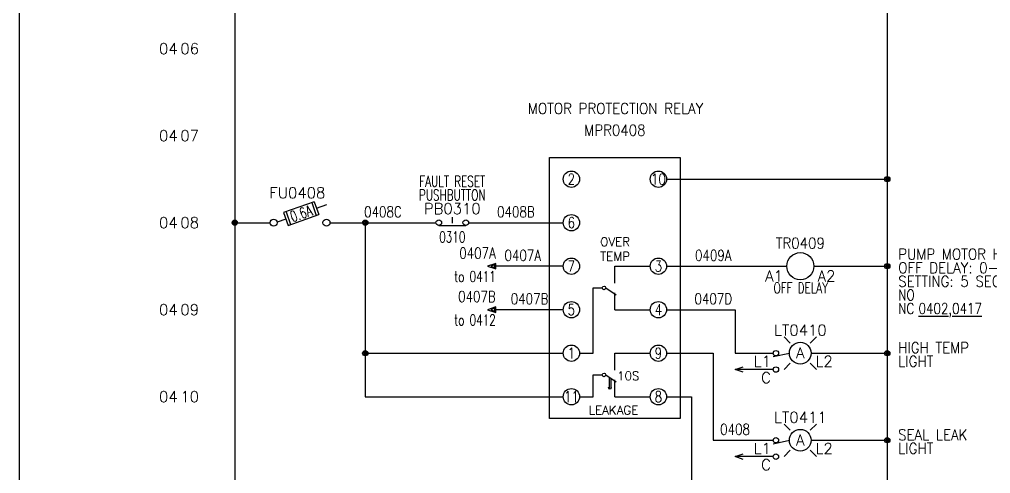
# Model space of a CAD drawing. Header units: inches. Extents: x 0 to 33.9, y 0 to 22.6.
# Drawn here: x 0.02 to 11.19, y 11.12 to 16.34 of the extents above; entities that cross this region are included whole.
import ezdxf
from ezdxf.enums import TextEntityAlignment as Align

# ---------------------------------------------------------------- set-up
doc = ezdxf.new("R2010")
doc.units = ezdxf.units.IN
doc.header["$MEASUREMENT"] = 0
for name, color, linetype in [('DESC', 150, 'Continuous'), ('DESCCHILD', 20, 'Continuous'), ('MISC', 7, 'Continuous'), ('SYMS', 7, 'Continuous'), ('TAGS', 150, 'Continuous'), ('TERMS', 123, 'Continuous'), ('WIRENO', 72, 'Continuous'), ('WIREREF', 52, 'Continuous'), ('WIRES', 7, 'Continuous'), ('XREF', 7, 'Continuous'), ('XREFCHILD', 134, 'Continuous')]:
    doc.layers.add(name, color=color, linetype=linetype)
doc.layers.add('VIEWPORTS', color=10, linetype='Continuous', plot=False)
doc.styles.get("Standard").update_dxf_attribs({"font": 'romans.shx'})
doc.styles.add('WD', font='romans.shx')

# ---------------------------------------------------------------- blocks, each defined once
blk = doc.blocks.new('HCR1FLYGT_MINICAS_2')
for p, q in [((0.5, -1), (0.906, -1)), ((0.5, -1.194), (0.5, -1)), ((0.25, -2), (0.25, -1.25)), ((0.25, -1.25), (0.354, -1.25)), ((0.396, -1.25), (0.514, -1.329)), ((0.5, -1.5), (0.5, -1.306)), ((0.5, -1.5), (0.906, -1.5)), ((0.094, -2), (0.25, -2)), ((0.5, -2), (0.906, -2)), ((0.5, -2.194), (0.5, -2)), ((0.25, -2.5), (0.25, -2.25)), ((0.25, -2.25), (0.354, -2.25)), ((0.396, -2.25), (0.514, -2.329)), ((0.433, -2.275), (0.433, -2.409)), ((0.452, -2.287), (0.452, -2.408)), ((0.5, -2.5), (0.5, -2.306)), ((0.094, -2.5), (0.25, -2.5)), ((0.5, -2.5), (0.906, -2.5))]:
    blk.add_line(p, q)
blk.add_lwpolyline([(-0.25, 0.25), (1.25, 0.25), (1.25, -2.75), (-0.25, -2.75)], close=True)
for centre, radius in [((0, 0), 0.0938), ((1, 0), 0.0938), ((0, -0.5), 0.0938), ((0, -1), 0.0938), ((1, -1), 0.0938), ((0.375, -1.25), 0.0208), ((0, -1.5), 0.0938), ((1, -1.5), 0.0938), ((0, -2), 0.0938), ((1, -2), 0.0938), ((0.375, -2.25), 0.0208), ((0, -2.5), 0.0938), ((1, -2.5), 0.0938)]:
    blk.add_circle(centre, radius)
blk.add_arc((0.442, -2.39), 0.0204, 180, 358.0875)
at = {"char_height": 0.1, "attachment_point": 1}
for s, width, insert in [('OVER\\PTEMP', 0.24985, (0.331, -0.67)), ('10S', 0.06312, (0.525, -2.21)), ('LEAKAGE', 0.06312, (0.199, -2.604))]:
    blk.add_mtext_dynamic_manual_height_columns(s, width=width, gutter_width=0.5, heights=[0], dxfattribs=dict(at, insert=insert))
at = {"style": 'WD', "width": 0.9}
for tag, p in [('DESC1', (0.25, 1.25)), ('DESC2', (0.25, 1)), ('DESC3', (0.25, 0.75))]:
    blk.add_attdef(tag, p, '', height=0.125, dxfattribs=at)
at = {"style": 'WD'}
for tag, width, p in [('TAG1', 0.9, (0.5, 0.5)), ('INST', 0.7, (0.5, -3)), ('LOC', 0.7, (0.5, -3.25))]:
    blk.add_attdef(tag, text='', height=0.125, dxfattribs=dict(at, width=width)).set_placement(p, align=Align.CENTER)
at = {"style": 'WD', "width": 0.8}
for tag, p in [('TERM01', (0, 0)), ('TERM07', (1, 0)), ('X4TERMDESC01', (0.301, -0.163)), ('X1TERMDESC07', (1.315, -0.163)), ('TERM02', (0, -0.5)), ('X4TERMDESC02', (0.315, -0.663)), ('TERM03', (0, -1)), ('TERM08', (1, -1)), ('X4TERMDESC03', (0.315, -1.163)), ('X1TERMDESC08', (1.315, -1.163)), ('TERM04', (0, -1.5)), ('TERM09', (1, -1.5)), ('X4TERMDESC04', (0.318, -1.663)), ('X1TERMDESC09', (1.313, -1.663)), ('TERM05', (0, -2)), ('TERM10', (1, -2)), ('X4TERMDESC05', (0.315, -2.163)), ('X1TERMDESC10', (1.315, -2.163)), ('TERM06', (0, -2.5)), ('TERM11', (1, -2.5)), ('X4TERMDESC06', (0.315, -2.663)), ('X1TERMDESC11', (1.301, -2.663))]:
    blk.add_attdef(tag, text='', height=0.125, dxfattribs=at).set_placement(p, align=Align.MIDDLE)
at = {"style": 'WD', "flags": 1}
for tag, p in [('X4TERM01', (-0.094, 0)), ('X1TERM07', (1.094, 0)), ('X4TERM02', (-0.094, -0.5)), ('X4TERM03', (-0.094, -1)), ('X1TERM08', (1.094, -1)), ('X4TERM04', (-0.094, -1.5)), ('X1TERM09', (1.094, -1.5)), ('X4TERM05', (-0.094, -2)), ('X1TERM10', (1.094, -2)), ('X4TERM06', (-0.094, -2.5)), ('X1TERM11', (1.094, -2.5))]:
    blk.add_attdef(tag, p, '', height=0.01, dxfattribs=at)
for tag, p in [('MFG', (0.5, 0)), ('CAT', (0.301, -0.163))]:
    blk.add_attdef(tag, text='', height=0.01, dxfattribs=at).set_placement(p, align=Align.MIDDLE)
at = {"style": 'WD', "flags": 9}
for tag, p in [('ASSYCODE', (0.5, -0.5)), ('FAMILY', (0.315, -0.663))]:
    blk.add_attdef(tag, text='', height=0.01, dxfattribs=at).set_placement(p, align=Align.CENTER)
blk = doc.blocks.new('WDDOT')
for radius in [0.03, 0.0187, 0.00929]:
    blk.add_circle((0, 0), radius)
blk = doc.blocks.new('HA1S3')
for points in [[(0, 0), (0, 0.031), (-0.094, 0), (0, -0.031), (0, 0)], [(-0.011, -0.016), (-0.011, 0.016), (-0.058, 0), (-0.011, -0.016)]]:
    blk.add_lwpolyline(points)
at = {"style": 'WD', "width": 0.8, "flags": 8}
blk.add_attdef('WIRENO', text='', height=0.125, dxfattribs=at).set_placement((0, 0.087), align=Align.RIGHT)
at = {"style": 'WD', "flags": 1}
blk.add_attdef('SIGCODE', text='', height=0.01, dxfattribs=at).set_placement((-0.02, 0.047), align=Align.RIGHT)
blk.add_attdef('X1TERM01', (0, 0), '', height=0.01, dxfattribs=at)
at = {"style": 'WD', "width": 0.7}
for tag, p in [('XREF', (0, -0.181)), ('DESC1', (0, -0.356))]:
    blk.add_attdef(tag, text='', height=0.125, dxfattribs=at).set_placement(p, align=Align.RIGHT)
blk = doc.blocks.new('WD_WNH')
at = {"linetype": 'Continuous', "style": 'WD', "width": 0.8}
blk.add_attdef('WIRENO', text='', height=0.125, dxfattribs=at).set_placement((0, 0.062), align=Align.CENTER)
at = {"style": 'WD', "flags": 1}
for tag, p in [('W01USER', (0, 0.078)), ('W02USER', (0, 0.07)), ('W03USER', (0, 0.062)), ('W04USER', (0, 0.055)), ('W05USER', (0, 0.047)), ('W06USER', (0, 0.039)), ('W07USER', (0, 0.031)), ('W08USER', (0, 0.023)), ('W09USER', (0, 0.016)), ('W10USER', (0, 0.008))]:
    blk.add_attdef(tag, text='', height=0.005, dxfattribs=at).set_placement(p, align=Align.CENTER)
blk = doc.blocks.new('HA1X3')
for p, q in [((0, 0), (0.09375, 0.03125)), ((0.09375, -0.03125), (0, 0))]:
    blk.add_line(p, q)
at = {"style": 'WD', "width": 0.9}
blk.add_attdef('DESC1', text='', height=0.125, dxfattribs=at).set_placement((-0.05, 0.0406), align=Align.RIGHT)
at = {"style": 'WD', "flags": 1}
blk.add_attdef('X1TERM01', (0, 0), '', height=0.01, dxfattribs=at)
at = {"style": 'WD', "width": 0.9}
blk.add_attdef('DESC2', text='', height=0.125, dxfattribs=at).set_placement((-0.05, -0.025), align=Align.TOP_RIGHT)
blk = doc.blocks.new('HLT1AP')
for p, q in [((-0.115, 0.115), (-0.186, 0.186)), ((0.115, 0.115), (0.186, 0.186)), ((-0.125, -0.003), (-0.31, -0.043)), ((-0.115, -0.115), (-0.186, -0.186)), ((0.115, -0.115), (0.186, -0.186))]:
    blk.add_line(p, q)
for centre, radius in [((0, 0), 0.125), ((-0.281, 0), 0.0312), ((-0.281, -0.188), 0.0312)]:
    blk.add_circle(centre, radius)
at = {"style": 'WD', "width": 0.7}
for tag, p in [('INST', (0.006, 0.528)), ('LOC', (0.006, 0.359))]:
    blk.add_attdef(tag, text='', height=0.125, dxfattribs=at).set_placement(p, align=Align.CENTER)
at = {"style": 'WD'}
for tag, p in [('TAG1', (0, 0.202)), ('COLOR', (0, -0.058))]:
    blk.add_attdef(tag, text='', height=0.125, dxfattribs=at).set_placement(p, align=Align.CENTER)
at = {"style": 'WD', "flags": 9}
blk.add_attdef('FAMILY', text='', height=0.01, dxfattribs=at).set_placement((-0.005, 0.161), align=Align.CENTER)
at = {"linetype": 'Continuous', "style": 'WD', "flags": 1}
for tag, p in [('MFG', (0, 0.121)), ('CAT', (0, 0.14))]:
    blk.add_attdef(tag, text='', height=0.01, dxfattribs=at).set_placement(p, align=Align.MIDDLE)
at = {"style": 'WD'}
for tag, p, width in [('DESC1', (1.125, 0), 0.9), ('WDTAGALT', (1.125, -0.312), 0.7)]:
    blk.add_attdef(tag, p, '', height=0.125, dxfattribs=dict(at, width=width))
at = {"style": 'WD', "flags": 1}
for tag, p in [('X4TERM01', (-0.312, 0)), ('X1TERM02', (0.125, 0)), ('X4TERM03', (-0.312, -0.188))]:
    blk.add_attdef(tag, p, '', height=0.0125, dxfattribs=at)
at = {"linetype": 'Continuous', "style": 'WD', "flags": 9}
blk.add_attdef('ASSYCODE', text='', height=0.01, dxfattribs=at).set_placement((0.001, 0.1), align=Align.CENTER)
at = {"linetype": 'Continuous', "style": 'WD', "flags": 8}
for tag, p in [('TERM01', (-0.338, -0.031)), ('TERM03', (-0.338, -0.219))]:
    blk.add_attdef(tag, text='', height=0.125, dxfattribs=at).set_placement(p, align=Align.TOP_RIGHT)
blk.add_attdef('TERM02', text='', height=0.125, dxfattribs=at).set_placement((0.175, -0.031), align=Align.TOP_LEFT)
at = {"style": 'WD', "width": 0.9}
blk.add_attdef('DESC2', text='', height=0.125, dxfattribs=at).set_placement((1.125, -0.031), align=Align.TOP_LEFT)
blk = doc.blocks.new('HTD1F')
blk.add_circle((0, 0), 0.156)
at = {"style": 'WD'}
for tag, width, p in [('INST', 0.7, (0, 0.528)), ('LOC', 0.7, (0, 0.359)), ('TAG1', 0.9, (0, 0.202)), ('RATING1', 0.7, (0.006, -0.312)), ('RATING2', 0.7, (0.006, -0.469))]:
    blk.add_attdef(tag, text='', height=0.125, dxfattribs=dict(at, width=width)).set_placement(p, align=Align.CENTER)
at = {"style": 'WD', "width": 0.8}
blk.add_attdef('TERM03', text='', height=0.125, dxfattribs=at).set_placement((-0.077, 0.071), align=Align.MIDDLE_LEFT)
at = {"linetype": 'Continuous', "style": 'WD', "flags": 9}
blk.add_attdef('ASSYCODE', text='', height=0.01, dxfattribs=at).set_placement((0, 0.113), align=Align.CENTER)
at = {"style": 'WD', "flags": 9}
blk.add_attdef('FAMILY', text='', height=0.01, dxfattribs=at).set_placement((-0.005, 0.17), align=Align.CENTER)
at = {"linetype": 'Continuous', "style": 'WD', "flags": 1}
for tag, p in [('MFG', (0, 0.14)), ('CAT', (0, 0.159))]:
    blk.add_attdef(tag, text='', height=0.01, dxfattribs=at).set_placement(p, align=Align.MIDDLE)
at = {"style": 'WD'}
for tag, p, width in [('DESC1', (1.126, 0.076), 0.9), ('DESC2', (1.126, -0.081), 0.9), ('DESC3', (1.126, -0.237), 0.9), ('XREFNO', (1.359, -0.393), 0.8), ('XREFNC', (1.359, -0.549), 0.8)]:
    blk.add_attdef(tag, p, '', height=0.125, dxfattribs=dict(at, width=width))
at = {"style": 'WD', "flags": 1}
for tag, p, height in [('X4TERM01', (-0.156, 0), 0.0125), ('X0TERM03', (-0.139, 0.071), 0.005), ('X1TERM02', (0.156, 0), 0.0125)]:
    blk.add_attdef(tag, p, '', height=height, dxfattribs=at)
at = {"linetype": 'Continuous', "style": 'WD'}
blk.add_attdef('TERM01', text='', height=0.125, dxfattribs=at).set_placement((-0.2, -0.051), align=Align.TOP_RIGHT)
blk.add_attdef('TERM02', text='', height=0.125, dxfattribs=at).set_placement((0.2, -0.051), align=Align.TOP_LEFT)
at = {"style": 'WD', "width": 0.8, "flags": 8}
for tag, p in [('NO', (1.126, -0.393)), ('NC', (1.126, -0.549))]:
    blk.add_attdef(tag, p, '', height=0.125, dxfattribs=at)
blk = doc.blocks.new('HPB22')
for p, q in [((0, 0.062), (0, -0.005)), ((-0.156, -0.034), (0.156, -0.034))]:
    blk.add_line(p, q)
for centre in [(-0.155, 0), (0.155, 0)]:
    blk.add_circle(centre, 0.0322)
at = {"style": 'WD', "width": 0.7}
for tag, p in [('INST', (0, 0.738)), ('LOC', (0, 0.568)), ('DESC1', (0, 0.412)), ('DESC2', (0, 0.255)), ('XREF', (0, -0.227))]:
    blk.add_attdef(tag, text='', height=0.125, dxfattribs=at).set_placement(p, align=Align.CENTER)
at = {"style": 'WD'}
blk.add_attdef('TAG2', text='', height=0.125, dxfattribs=at).set_placement((0, 0.099), align=Align.CENTER)
for tag, p in [('X2LINK', (0, 0.125)), ('X8LINK', (0, -0.094))]:
    blk.add_attdef(tag, p, '', height=0.01, dxfattribs=at)
for tag, p, height, flags in [('X4TERM01', (-0.188, 0), 0.0125, 1), ('FAMILY', (0.054, 0.058), 0.01, 9), ('CONTACT', (0.054, 0.042), 0.01, 9), ('X1TERM02', (0.188, 0), 0.0125, 1)]:
    blk.add_attdef(tag, p, '', height=height, dxfattribs=dict(at, flags=flags))
at = {"linetype": 'Continuous', "style": 'WD', "flags": 8}
blk.add_attdef('TERM01', text='', height=0.125, dxfattribs=at).set_placement((-0.25, -0.031), align=Align.TOP_RIGHT)
blk.add_attdef('TERM02', text='', height=0.125, dxfattribs=at).set_placement((0.25, -0.031), align=Align.TOP_LEFT)
blk = doc.blocks.new('HDS11FR')
for p, q in [((0.163, 0.241), (-0.19, 0.116)), ((0.134, 0.231), (0.187, 0.084)), ((0.163, 0.241), (0.216, 0.094)), ((-0.19, 0.116), (-0.137, -0.032)), ((-0.16, 0.126), (-0.108, -0.021)), ((0.19, 0.168), (0.307, 0.21)), ((-0.164, 0.042), (-0.264, 0.006)), ((-0.137, -0.032), (0.216, 0.094))]:
    blk.add_line(p, q)
at = {"linetype": 'Continuous'}
for centre in [(-0.304, 0), (0.304, 0)]:
    blk.add_circle(centre, 0.04, dxfattribs=at)
at = {"style": 'WD', "width": 0.7}
for tag, p in [('INST', (-0.031, 0.607)), ('LOC', (-0.031, 0.438))]:
    blk.add_attdef(tag, text='', height=0.125, dxfattribs=at).set_placement(p, align=Align.CENTER)
at = {"style": 'WD'}
blk.add_attdef('TAG1', text='', height=0.125, dxfattribs=at).set_placement((-0.031, 0.281), align=Align.CENTER)
for tag, p in [('X2LINK', (0, 0.406)), ('X8LINK', (0, -0.109))]:
    blk.add_attdef(tag, p, '', height=0.01, dxfattribs=at)
at = {"style": 'WD', "width": 0.7}
blk.add_attdef('RATING1', text='', height=0.125, rotation=19.6202, dxfattribs=at).set_placement((0.013, 0.105), align=Align.MIDDLE_CENTER)
at = {"style": 'WD'}
for tag, p, height, flags in [('FAMILY', (0.098, 0.264), 0.01, 9), ('CONTACT', (0.098, 0.188), 0.01, 9), ('X4TERM01', (-0.344, 0), 0.0125, 1), ('X1TERM02', (0.344, 0), 0.0125, 1)]:
    blk.add_attdef(tag, p, '', height=height, dxfattribs=dict(at, flags=flags))
at = {"linetype": 'Continuous', "style": 'WD', "flags": 9}
for tag, p in [('MFG', (0.126, 0.228)), ('CAT', (0.126, 0.247)), ('ASSYCODE', (0.124, 0.206))]:
    blk.add_attdef(tag, text='', height=0.01, dxfattribs=at).set_placement(p, align=Align.CENTER)
at = {"linetype": 'Continuous', "style": 'WD', "flags": 8}
blk.add_attdef('TERM01', text='', height=0.125, dxfattribs=at).set_placement((-0.406, -0.016), align=Align.TOP_RIGHT)
blk.add_attdef('TERM02', text='', height=0.125, dxfattribs=at).set_placement((0.406, -0.016), align=Align.TOP_LEFT)

msp = doc.modelspace()

# ---------------------------------------------------------------- linework, layer by layer
at = {"layer": 'VIEWPORTS'}
msp.add_lwpolyline([(0.025, 22.562), (33.888, 22.562), (33.888, 0.025), (0.025, 0.025)], close=True, dxfattribs=at)
at = {"layer": 'WIRES'}
for p, q in [((2.5, 21.5), (2.5, 2.5)), ((10, 21.5), (10, 2.5)), ((7.463, 14.5), (10, 14.5)), ((2.5, 14), (2.906, 14)), ((3.594, 14), (4.812, 14)), ((4, 14), (4, 12.5)), ((5.188, 14), (6.275, 14)), ((6.275, 13.5), (5.5, 13.5)), ((7.463, 13.5), (8.844, 13.5)), ((9.156, 13.5), (10, 13.5)), ((6.275, 13), (5.5, 13)), ((7.463, 13), (8.25, 13)), ((8.25, 13), (8.25, 12.5)), ((4, 12.5), (6.275, 12.5)), ((4, 12.5), (4, 12)), ((7.463, 12.5), (8, 12.5)), ((8, 12.5), (8, 11.5)), ((8.25, 12.5), (8.688, 12.5)), ((9.125, 12.5), (10, 12.5)), ((10, 12.5), (10, 12.5)), ((8.688, 12.312), (8.25, 12.312)), ((4, 12), (6.275, 12)), ((7.463, 12), (7.75, 12)), ((7.75, 12), (7.75, 10.75)), ((8, 11.5), (8.688, 11.5)), ((9.125, 11.5), (10, 11.5)), ((8.688, 11.311), (8.25, 11.311))]:
    msp.add_line(p, q, dxfattribs=at)

# ---------------------------------------------------------------- block references
at = {"layer": 'SYMS'}
ref = msp.add_blockref('HCR1FLYGT_MINICAS_2', (6.369, 14.5), dxfattribs=at)
ref.add_attrib('TERM01', '2', dxfattribs={"layer": 'TERMS', "height": 0.125, "style": 'WD', "width": 0.8}).set_placement((6.369, 14.5), align=Align.MIDDLE)
ref.add_attrib('TERM02', '6', dxfattribs={"layer": 'TERMS', "height": 0.125, "style": 'WD', "width": 0.8}).set_placement((6.369, 14), align=Align.MIDDLE)
ref.add_attrib('TERM03', '7', dxfattribs={"layer": 'TERMS', "height": 0.125, "style": 'WD', "width": 0.8}).set_placement((6.369, 13.5), align=Align.MIDDLE)
ref.add_attrib('TERM04', '5', dxfattribs={"layer": 'TERMS', "height": 0.125, "style": 'WD', "width": 0.8}).set_placement((6.369, 13), align=Align.MIDDLE)
ref.add_attrib('TERM05', '1', dxfattribs={"layer": 'TERMS', "height": 0.125, "style": 'WD', "width": 0.8}).set_placement((6.369, 12.5), align=Align.MIDDLE)
ref.add_attrib('TERM06', '11', dxfattribs={"layer": 'TERMS', "height": 0.125, "style": 'WD', "width": 0.8}).set_placement((6.369, 12), align=Align.MIDDLE)
ref.add_attrib('TERM07', '10', dxfattribs={"layer": 'TERMS', "height": 0.125, "style": 'WD', "width": 0.8}).set_placement((7.369, 14.5), align=Align.MIDDLE)
ref.add_attrib('TERM08', '3', dxfattribs={"layer": 'TERMS', "height": 0.125, "style": 'WD', "width": 0.8}).set_placement((7.369, 13.5), align=Align.MIDDLE)
ref.add_attrib('TERM09', '4', dxfattribs={"layer": 'TERMS', "height": 0.125, "style": 'WD', "width": 0.8}).set_placement((7.369, 13), align=Align.MIDDLE)
ref.add_attrib('TERM10', '9', dxfattribs={"layer": 'TERMS', "height": 0.125, "style": 'WD', "width": 0.8}).set_placement((7.369, 12.5), align=Align.MIDDLE)
ref.add_attrib('TERM11', '8', dxfattribs={"layer": 'TERMS', "height": 0.125, "style": 'WD', "width": 0.8}).set_placement((7.369, 12), align=Align.MIDDLE)
ref.add_attrib('TAG1', 'MPR0408', dxfattribs={"layer": 'TAGS', "height": 0.125, "style": 'WD', "width": 0.9}).set_placement((6.869, 15), align=Align.CENTER)
ref.add_attrib('DESC1', 'MOTOR PROTECTION RELAY', (5.869, 15.25), dxfattribs={"layer": 'DESC', "height": 0.125, "style": 'WD', "width": 0.9})
ref = msp.add_blockref('HPB22', (5, 14), dxfattribs=at)
ref.add_attrib('XREF', '0310', dxfattribs={"layer": 'XREFCHILD', "height": 0.125, "style": 'WD', "width": 0.7}).set_placement((5, 13.773), align=Align.CENTER)
ref.add_attrib('DESC2', 'PUSHBUTTON', dxfattribs={"layer": 'DESCCHILD', "height": 0.125, "style": 'WD', "width": 0.7}).set_placement((5, 14.255), align=Align.CENTER)
ref.add_attrib('DESC1', 'FAULT RESET', dxfattribs={"layer": 'DESCCHILD', "height": 0.125, "style": 'WD', "width": 0.7}).set_placement((5, 14.412), align=Align.CENTER)
ref.add_attrib('TAG2', 'PB0310', dxfattribs={"layer": 'TAGS', "height": 0.125, "style": 'WD'}).set_placement((5, 14.099), align=Align.CENTER)
for name, p in [('WDDOT', (10, 14.5)), ('WDDOT', (2.5, 14)), ('WDDOT', (4, 14)), ('WDDOT', (10, 13.5)), ('WDDOT', (4, 12.5)), ('WDDOT', (10, 12.5)), ('HA1X3', (8.25, 12.312)), ('WDDOT', (10, 11.5)), ('HA1X3', (8.25, 11.311))]:
    msp.add_blockref(name, p, dxfattribs=at)
ref = msp.add_blockref('HDS11FR', (3.25, 14), dxfattribs=at)
ref.add_attrib('RATING1', '0.6A', dxfattribs={"layer": 'MISC', "height": 0.125, "rotation": 19.6202, "style": 'WD', "width": 0.7}).set_placement((3.263, 14.105), align=Align.MIDDLE_CENTER)
ref.add_attrib('TAG1', 'FU0408', dxfattribs={"layer": 'TAGS', "height": 0.125, "style": 'WD'}).set_placement((3.219, 14.281), align=Align.CENTER)
ref = msp.add_blockref('HTD1F', (9, 13.5), dxfattribs=at)
ref.add_attrib('DESC3', 'SETTING: 5 SECONDS', (10.126, 13.263), dxfattribs={"layer": 'DESC', "height": 0.125, "style": 'WD', "width": 0.9})
ref.add_attrib('RATING1', 'OFF DELAY', dxfattribs={"layer": 'MISC', "height": 0.125, "style": 'WD', "width": 0.7}).set_placement((9.006, 13.188), align=Align.CENTER)
ref.add_attrib('NC', 'NC', (10.126, 12.951), dxfattribs={"layer": 'MISC', "height": 0.125, "style": 'WD', "width": 0.8, "flags": 8})
ref.add_attrib('NO', 'NO', (10.126, 13.107), dxfattribs={"layer": 'MISC', "height": 0.125, "style": 'WD', "width": 0.8, "flags": 8})
ref.add_attrib('TERM02', 'A2', dxfattribs={"layer": 'TERMS', "linetype": 'Continuous', "height": 0.125, "style": 'WD'}).set_placement((9.2, 13.449), align=Align.TOP_LEFT)
ref.add_attrib('TERM01', 'A1', dxfattribs={"layer": 'TERMS', "linetype": 'Continuous', "height": 0.125, "style": 'WD'}).set_placement((8.8, 13.449), align=Align.TOP_RIGHT)
ref.add_attrib('XREFNC', '%%u0402%%u,%%u0417%%u', (10.359, 12.951), dxfattribs={"layer": 'XREF', "height": 0.125, "style": 'WD', "width": 0.8})
ref.add_attrib('DESC2', 'OFF DELAY: 0-60 SECONDS', (10.126, 13.419), dxfattribs={"layer": 'DESC', "height": 0.125, "style": 'WD', "width": 0.9})
ref.add_attrib('DESC1', 'PUMP MOTOR HIGH TEMP RELAY', (10.126, 13.576), dxfattribs={"layer": 'DESC', "height": 0.125, "style": 'WD', "width": 0.9})
ref.add_attrib('TAG1', 'TR0409', dxfattribs={"layer": 'TAGS', "height": 0.125, "style": 'WD', "width": 0.9}).set_placement((9, 13.702), align=Align.CENTER)
ref = msp.add_blockref('HA1S3', (5.5, 13.5), dxfattribs=at)
ref.add_attrib('WIRENO', '0407A', dxfattribs={"layer": 'WIREREF', "height": 0.125, "style": 'WD', "width": 0.8, "flags": 8}).set_placement((5.5, 13.588), align=Align.RIGHT)
ref.add_attrib('XREF', 'to 0411', dxfattribs={"layer": 'XREF', "height": 0.125, "style": 'WD', "width": 0.7}).set_placement((5.5, 13.319), align=Align.RIGHT)
ref = msp.add_blockref('HA1S3', (5.5, 13), dxfattribs=at)
ref.add_attrib('WIRENO', '0407B', dxfattribs={"layer": 'WIREREF', "height": 0.125, "style": 'WD', "width": 0.8, "flags": 8}).set_placement((5.5, 13.088), align=Align.RIGHT)
ref.add_attrib('XREF', 'to 0412', dxfattribs={"layer": 'XREF', "height": 0.125, "style": 'WD', "width": 0.7}).set_placement((5.5, 12.819), align=Align.RIGHT)
ref = msp.add_blockref('HLT1AP', (9, 12.5), dxfattribs=at)
ref.add_attrib('TERM03', 'C', dxfattribs={"layer": 'TERMS', "linetype": 'Continuous', "height": 0.125, "style": 'WD', "flags": 8}).set_placement((8.662, 12.281), align=Align.TOP_RIGHT)
ref.add_attrib('DESC2', 'LIGHT', dxfattribs={"layer": 'DESC', "height": 0.125, "style": 'WD', "width": 0.9}).set_placement((10.125, 12.469), align=Align.TOP_LEFT)
ref.add_attrib('DESC1', 'HIGH TEMP', (10.125, 12.5), dxfattribs={"layer": 'DESC', "height": 0.125, "style": 'WD', "width": 0.9})
ref.add_attrib('TERM02', 'L2', dxfattribs={"layer": 'TERMS', "linetype": 'Continuous', "height": 0.125, "style": 'WD', "flags": 8}).set_placement((9.175, 12.469), align=Align.TOP_LEFT)
ref.add_attrib('TERM01', 'L1', dxfattribs={"layer": 'TERMS', "linetype": 'Continuous', "height": 0.125, "style": 'WD', "flags": 8}).set_placement((8.662, 12.469), align=Align.TOP_RIGHT)
ref.add_attrib('TAG1', 'LT0410', dxfattribs={"layer": 'TAGS', "height": 0.125, "style": 'WD'}).set_placement((9, 12.702), align=Align.CENTER)
ref.add_attrib('COLOR', 'A', dxfattribs={"layer": 'MISC', "height": 0.125, "style": 'WD'}).set_placement((9, 12.442), align=Align.CENTER)
ref = msp.add_blockref('HLT1AP', (9, 11.499), dxfattribs=at)
ref.add_attrib('TERM03', 'C', dxfattribs={"layer": 'TERMS', "linetype": 'Continuous', "height": 0.125, "style": 'WD', "flags": 8}).set_placement((8.662, 11.28), align=Align.TOP_RIGHT)
ref.add_attrib('DESC2', 'LIGHT', dxfattribs={"layer": 'DESC', "height": 0.125, "style": 'WD', "width": 0.9}).set_placement((10.125, 11.468), align=Align.TOP_LEFT)
ref.add_attrib('DESC1', 'SEAL LEAK', (10.125, 11.499), dxfattribs={"layer": 'DESC', "height": 0.125, "style": 'WD', "width": 0.9})
ref.add_attrib('TERM02', 'L2', dxfattribs={"layer": 'TERMS', "linetype": 'Continuous', "height": 0.125, "style": 'WD', "flags": 8}).set_placement((9.175, 11.467), align=Align.TOP_LEFT)
ref.add_attrib('TERM01', 'L1', dxfattribs={"layer": 'TERMS', "linetype": 'Continuous', "height": 0.125, "style": 'WD', "flags": 8}).set_placement((8.662, 11.467), align=Align.TOP_RIGHT)
ref.add_attrib('TAG1', 'LT0411', dxfattribs={"layer": 'TAGS', "height": 0.125, "style": 'WD'}).set_placement((9, 11.701), align=Align.CENTER)
ref.add_attrib('COLOR', 'A', dxfattribs={"layer": 'MISC', "height": 0.125, "style": 'WD'}).set_placement((9, 11.44), align=Align.CENTER)
at = {"layer": 'WIRENO'}
ref = msp.add_blockref('WD_WNH', (4.203, 14), dxfattribs=at)
ref.add_attrib('WIRENO', '0408C', dxfattribs={"linetype": 'Continuous', "height": 0.125, "style": 'WD', "width": 0.8}).set_placement((4.203, 14.062), align=Align.CENTER)
ref = msp.add_blockref('WD_WNH', (5.731, 14), dxfattribs=at)
ref.add_attrib('WIRENO', '0408B', dxfattribs={"linetype": 'Continuous', "height": 0.125, "style": 'WD', "width": 0.8}).set_placement((5.731, 14.062), align=Align.CENTER)
ref = msp.add_blockref('WD_WNH', (5.81, 13.5), dxfattribs=at)
ref.add_attrib('WIRENO', '0407A', dxfattribs={"linetype": 'Continuous', "height": 0.125, "style": 'WD', "width": 0.8}).set_placement((5.81, 13.562), align=Align.CENTER)
ref = msp.add_blockref('WD_WNH', (8, 13.5), dxfattribs=at)
ref.add_attrib('WIRENO', '0409A', dxfattribs={"linetype": 'Continuous', "height": 0.125, "style": 'WD', "width": 0.8}).set_placement((8, 13.562), align=Align.CENTER)
ref = msp.add_blockref('WD_WNH', (5.888, 13), dxfattribs=at)
ref.add_attrib('WIRENO', '0407B', dxfattribs={"linetype": 'Continuous', "height": 0.125, "style": 'WD', "width": 0.8}).set_placement((5.888, 13.062), align=Align.CENTER)
ref = msp.add_blockref('WD_WNH', (8, 13), dxfattribs=at)
ref.add_attrib('WIRENO', '0407D', dxfattribs={"linetype": 'Continuous', "height": 0.125, "style": 'WD', "width": 0.8}).set_placement((8, 13.062), align=Align.CENTER)
ref = msp.add_blockref('WD_WNH', (8.25, 11.5), dxfattribs=at)
ref.add_attrib('WIRENO', '0408', dxfattribs={"linetype": 'Continuous', "height": 0.125, "style": 'WD', "width": 0.8}).set_placement((8.25, 11.562), align=Align.CENTER)

# ---------------------------------------------------------------- texts
at = {"style": 'WD'}
for p in [(1.844, 16), (1.844, 15), (1.844, 14), (1.844, 13), (1.844, 12)]:
    msp.add_text('04', height=0.125, dxfattribs=at).set_placement(p, align=Align.MIDDLE_RIGHT)
for s, p in [('06', (1.875, 16)), ('07', (1.875, 15)), ('08', (1.875, 14)), ('09', (1.875, 13)), ('10', (1.875, 12))]:
    msp.add_text(s, height=0.125, dxfattribs=at).set_placement(p, align=Align.MIDDLE_LEFT)

doc.saveas('drawing.dxf')
